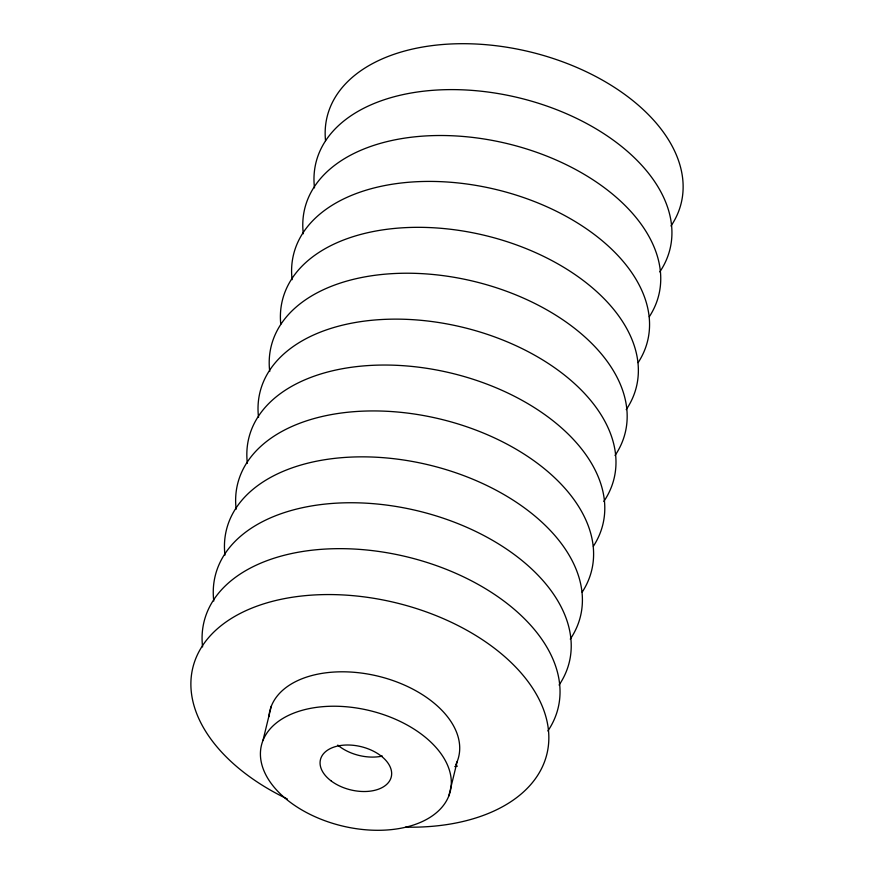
<?xml version="1.0" encoding="UTF-8"?>
<svg xmlns="http://www.w3.org/2000/svg" width="874" height="874" viewBox="0 0 874 874"><rect width="100%" height="100%" fill="white"/><g stroke="black" fill="none" stroke-linecap="round" stroke-linejoin="round"><path stroke-width="1.31" d="M262.954 740.518L271.344 706.094M448.788 796.006A97.189 59.301 13.7 0 0 328.351 706.334A97.189 59.301 13.7 0 0 290.474 802.452A97.189 59.301 13.7 0 0 448.788 796.006L457.178 761.571M325.532 140.638A182.218 111.184 13.7 0 1 531.381 52.221A182.218 111.184 13.7 0 1 670.981 225.995M314.498 187.877A182.218 111.184 13.7 0 1 519.156 97.877A182.218 111.184 13.7 0 1 659.794 271.89M303.3 233.784A182.218 111.184 13.7 0 1 506.996 143.544A182.218 111.184 13.7 0 1 649.295 316.749M292.113 279.691A182.218 111.184 13.7 0 1 495.809 189.45A182.218 111.184 13.7 0 1 638.107 362.655M280.772 324.254A182.218 111.184 13.7 0 1 486.621 235.849A182.218 111.184 13.7 0 1 626.221 409.611M269.727 371.494A182.218 111.184 13.7 0 1 474.396 281.494A182.218 111.184 13.7 0 1 615.023 455.518M258.54 417.401A182.218 111.184 13.7 0 1 463.209 327.4A182.218 111.184 13.7 0 1 603.836 501.425M247.353 463.307A182.218 111.184 13.7 0 1 451.05 373.078A182.218 111.184 13.7 0 1 593.348 546.272M236.155 509.214A182.218 111.184 13.7 0 1 439.862 418.974A182.218 111.184 13.7 0 1 582.15 592.179M224.968 555.121A182.218 111.184 13.7 0 1 429.637 465.121A182.218 111.184 13.7 0 1 570.263 639.134M213.78 601.028A182.218 111.184 13.7 0 1 418.449 511.017A182.218 111.184 13.7 0 1 559.076 685.041M202.593 646.924A182.218 111.184 13.7 0 1 407.251 556.924A182.218 111.184 13.7 0 1 547.889 730.948M287.349 798.978A182.218 111.184 13.7 0 1 242.109 612.477A182.218 111.184 13.7 0 1 527.109 680.354A182.218 111.184 13.7 0 1 405.612 827.143M268.919 716.647A97.189 59.301 13.7 0 1 380.266 676.716A97.189 59.301 13.7 0 1 455.769 764.717M382.386 756.065A36.446 22.232 13.7 0 1 337.757 745.085M457.408 766.105A163.995 100.062 13.7 0 1 454.764 766.596M331.344 781.083A36.446 22.232 13.7 0 0 390.711 778.668A36.446 22.232 13.7 0 0 345.547 745.041A36.446 22.232 13.7 0 0 331.344 781.083"/></g></svg>
